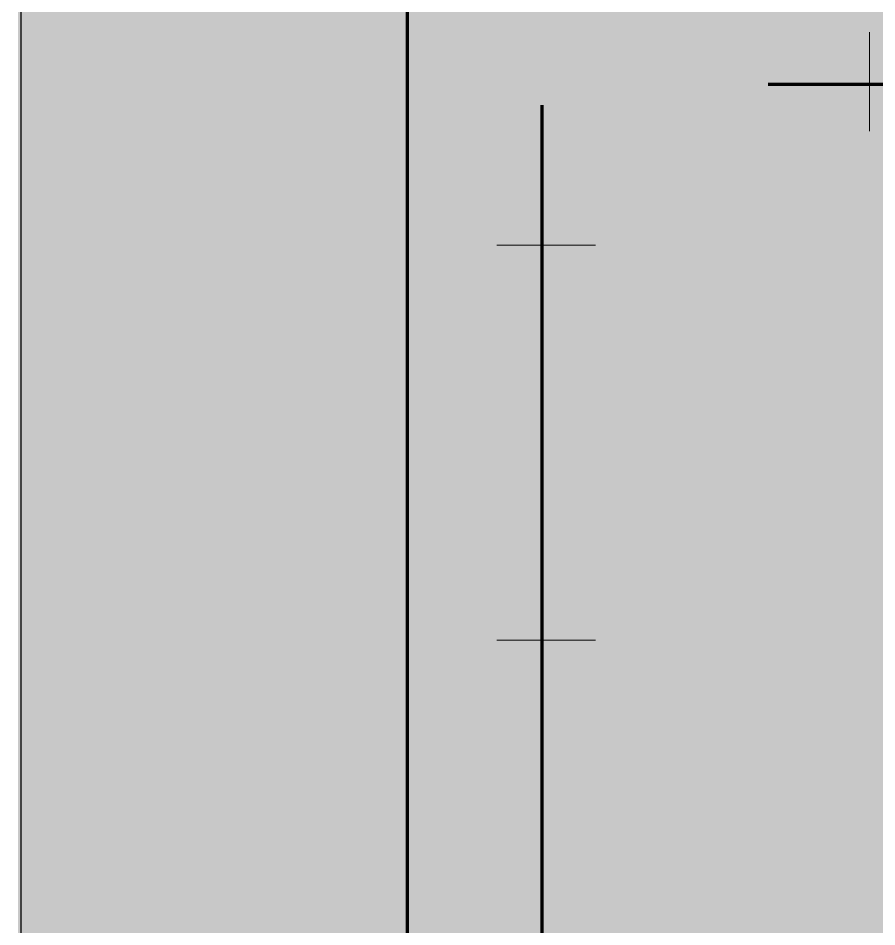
# Model space of a CAD drawing. Header units: millimetres. Extents: x 0 to 418, y 2 to 297.
# Drawn here: x -0.13 to 43.76, y 225.26 to 271.68 of the extents above; entities that cross this region are included whole.
import ezdxf
from ezdxf.xclip import XClip

# ---------------------------------------------------------------- set-up
doc = ezdxf.new("R2010")
doc.units = ezdxf.units.MM
doc.header["$MEASUREMENT"] = 0
doc.layers.get('0').update_dxf_attribs({"linetype": 'CONTINUOUS'})

# ---------------------------------------------------------------- blocks, each defined once
blk = doc.blocks.new('MF239C630')
at = {"color": 0, "linetype": 'Continuous', "lineweight": 100, "true_color": 0x000007}
blk.add_lwpolyline([(19.75, 292.471), (19.75, 8.188), (412.175, 8.188), (412.175, 292.471)], dxfattribs=at)

msp = doc.modelspace()

# ---------------------------------------------------------------- hatches: boundary and pattern name
at = {"true_color": 0xffffff}
for points in [[(-0.132, 297.01), (-0.132, 1.627), (417.7, 1.627), (417.7, 297.01)], [(-0.132, 297.01), (-0.132, 1.89), (417.7, 1.89), (417.7, 297.01)]]:
    msp.add_hatch(color=0, dxfattribs=at).paths.add_polyline_path(points)
at = {"true_color": 0x000007}
h = msp.add_hatch(color=0, dxfattribs=at)
h.paths.add_polyline_path([(27.233, 248.3), (28.861, 251.178), (29.321, 251.178), (29.798, 248.3), (29.42, 248.3), (29.288, 249.122), (28.121, 249.122), (27.644, 248.3)])
h.paths.add_polyline_path([(28.285, 249.418), (29.239, 249.418), (29.124, 250.142), (29.124, 250.142), (29.118, 250.179), (29.112, 250.215), (29.107, 250.25), (29.102, 250.285), (29.097, 250.319), (29.093, 250.352), (29.088, 250.385), (29.084, 250.417), (29.081, 250.449), (29.077, 250.48), (29.074, 250.511), (29.07, 250.541), (29.067, 250.57), (29.065, 250.599), (29.062, 250.628), (29.059, 250.656), (29.057, 250.684), (29.055, 250.711), (29.052, 250.738), (29.05, 250.764), (29.048, 250.79), (29.046, 250.816), (29.044, 250.841), (29.042, 250.866), (29.042, 250.866), (29.033, 250.845), (29.025, 250.824), (29.016, 250.802), (29.006, 250.781), (28.996, 250.759), (28.986, 250.736), (28.976, 250.713), (28.966, 250.69), (28.955, 250.667), (28.944, 250.643), (28.932, 250.619), (28.92, 250.594), (28.908, 250.569), (28.896, 250.544), (28.884, 250.519), (28.871, 250.493), (28.858, 250.467), (28.845, 250.44), (28.832, 250.413), (28.818, 250.386), (28.804, 250.358), (28.791, 250.33), (28.776, 250.302), (28.762, 250.274), (28.285, 249.418), (28.762, 250.274)])
h = msp.add_hatch(color=0, dxfattribs=at)
h.paths.add_polyline_path([(27.479, 228.353), (28.088, 231.247), (28.992, 231.247), (28.992, 231.247), (29.011, 231.247), (29.029, 231.247), (29.047, 231.246), (29.065, 231.246), (29.082, 231.245), (29.1, 231.244), (29.117, 231.243), (29.134, 231.242), (29.15, 231.241), (29.166, 231.239), (29.182, 231.238), (29.198, 231.237), (29.213, 231.235), (29.228, 231.233), (29.243, 231.232), (29.257, 231.23), (29.27, 231.228), (29.284, 231.226), (29.297, 231.224), (29.309, 231.222), (29.321, 231.22), (29.333, 231.218), (29.344, 231.216), (29.354, 231.214), (29.369, 231.212), (29.383, 231.21), (29.397, 231.207), (29.412, 231.204), (29.426, 231.201), (29.44, 231.198), (29.454, 231.195), (29.468, 231.191), (29.482, 231.188), (29.496, 231.184), (29.509, 231.179), (29.523, 231.175), (29.536, 231.17), (29.549, 231.165), (29.562, 231.16), (29.575, 231.154), (29.587, 231.148), (29.599, 231.142), (29.611, 231.136), (29.623, 231.129), (29.634, 231.122), (29.645, 231.115), (29.656, 231.107), (29.667, 231.099), (29.679, 231.093), (29.691, 231.086), (29.702, 231.079), (29.713, 231.072), (29.724, 231.064), (29.735, 231.056), (29.745, 231.048), (29.755, 231.039), (29.765, 231.03), (29.774, 231.021), (29.783, 231.012), (29.792, 231.002), (29.801, 230.992), (29.809, 230.982), (29.817, 230.972), (29.825, 230.961), (29.833, 230.95), (29.84, 230.939), (29.847, 230.928), (29.854, 230.917), (29.861, 230.905), (29.868, 230.893), (29.874, 230.881), (29.88, 230.869), (29.886, 230.856), (29.892, 230.844), (29.897, 230.832), (29.902, 230.819), (29.907, 230.807), (29.911, 230.794), (29.916, 230.782), (29.919, 230.769), (29.923, 230.757), (29.926, 230.744), (29.929, 230.731), (29.932, 230.719), (29.934, 230.706), (29.936, 230.693), (29.938, 230.68), (29.94, 230.666), (29.942, 230.653), (29.943, 230.64), (29.944, 230.626), (29.945, 230.612), (29.945, 230.599), (29.946, 230.585), (29.946, 230.57), (29.946, 230.556), (29.946, 230.536), (29.945, 230.516), (29.945, 230.496), (29.943, 230.477), (29.942, 230.457), (29.939, 230.438), (29.937, 230.42), (29.934, 230.401), (29.931, 230.383), (29.927, 230.365), (29.922, 230.348), (29.917, 230.33), (29.912, 230.313), (29.906, 230.295), (29.9, 230.278), (29.893, 230.261), (29.885, 230.245), (29.877, 230.228), (29.868, 230.211), (29.859, 230.195), (29.849, 230.178), (29.838, 230.162), (29.827, 230.145), (29.815, 230.129), (29.804, 230.114), (29.793, 230.1), (29.781, 230.086), (29.769, 230.072), (29.757, 230.059), (29.744, 230.046), (29.73, 230.032), (29.716, 230.02), (29.701, 230.007), (29.686, 229.994), (29.67, 229.982), (29.654, 229.97), (29.638, 229.959), (29.62, 229.947), (29.603, 229.936), (29.584, 229.925), (29.566, 229.915), (29.546, 229.904), (29.527, 229.894), (29.506, 229.885), (29.485, 229.875), (29.464, 229.866), (29.442, 229.857), (29.42, 229.849), (29.44, 229.843), (29.46, 229.836), (29.479, 229.83), (29.498, 229.823), (29.516, 229.816), (29.534, 229.808), (29.551, 229.801), (29.568, 229.793), (29.584, 229.785), (29.6, 229.776), (29.615, 229.768), (29.63, 229.759), (29.644, 229.749), (29.657, 229.739), (29.67, 229.729), (29.683, 229.719), (29.695, 229.708), (29.707, 229.696), (29.718, 229.685), (29.728, 229.672), (29.738, 229.66), (29.748, 229.647), (29.757, 229.633), (29.765, 229.619), (29.765, 229.619), (29.775, 229.606), (29.785, 229.594), (29.794, 229.581), (29.802, 229.568), (29.81, 229.555), (29.818, 229.541), (29.825, 229.528), (29.832, 229.514), (29.838, 229.5), (29.844, 229.486), (29.849, 229.471), (29.854, 229.456), (29.858, 229.441), (29.862, 229.426), (29.866, 229.411), (29.869, 229.395), (29.872, 229.379), (29.874, 229.362), (29.876, 229.345), (29.878, 229.328), (29.879, 229.311), (29.88, 229.293), (29.88, 229.275), (29.88, 229.257), (29.88, 229.238), (29.88, 229.22), (29.879, 229.201), (29.877, 229.182), (29.876, 229.163), (29.874, 229.144), (29.871, 229.125), (29.868, 229.105), (29.865, 229.086), (29.861, 229.067), (29.856, 229.048), (29.852, 229.029), (29.846, 229.01), (29.84, 228.991), (29.834, 228.972), (29.827, 228.954), (29.819, 228.935), (29.811, 228.917), (29.802, 228.899), (29.793, 228.881), (29.783, 228.864), (29.772, 228.847), (29.761, 228.83), (29.749, 228.813), (29.738, 228.795), (29.727, 228.777), (29.716, 228.759), (29.704, 228.742), (29.691, 228.725), (29.678, 228.708), (29.665, 228.692), (29.651, 228.676), (29.637, 228.66), (29.623, 228.645), (29.608, 228.63), (29.593, 228.616), (29.577, 228.601), (29.561, 228.588), (29.545, 228.574), (29.528, 228.561), (29.512, 228.548), (29.494, 228.536), (29.477, 228.523), (29.46, 228.512), (29.442, 228.5), (29.424, 228.489), (29.405, 228.478), (29.387, 228.468), (29.368, 228.458), (29.35, 228.448), (29.331, 228.439), (29.312, 228.431), (29.292, 228.423), (29.273, 228.415), (29.253, 228.408), (29.233, 228.401), (29.213, 228.395), (29.192, 228.389), (29.172, 228.384), (29.151, 228.379), (29.129, 228.375), (29.108, 228.371), (29.086, 228.367), (29.064, 228.364), (29.042, 228.361), (29.019, 228.359), (28.996, 228.357), (28.973, 228.355), (28.95, 228.354), (28.926, 228.353), (28.902, 228.353), (28.877, 228.353), (27.479, 228.353), (28.877, 228.353)])
h.paths.add_polyline_path([(28.219, 229.997), (28.811, 229.997), (28.811, 229.997), (28.846, 229.997), (28.88, 229.998), (28.912, 229.999), (28.944, 230.001), (28.975, 230.003), (29.006, 230.006), (29.035, 230.01), (29.064, 230.013), (29.091, 230.018), (29.118, 230.023), (29.144, 230.028), (29.169, 230.034), (29.193, 230.04), (29.217, 230.047), (29.239, 230.055), (29.261, 230.063), (29.282, 230.071), (29.302, 230.08), (29.321, 230.09), (29.339, 230.1), (29.356, 230.11), (29.373, 230.121), (29.389, 230.133), (29.403, 230.145), (29.403, 230.145), (29.419, 230.156), (29.435, 230.167), (29.449, 230.178), (29.463, 230.19), (29.475, 230.203), (29.487, 230.216), (29.498, 230.229), (29.509, 230.243), (29.519, 230.257), (29.527, 230.272), (29.536, 230.288), (29.543, 230.303), (29.55, 230.319), (29.556, 230.336), (29.562, 230.353), (29.567, 230.37), (29.571, 230.388), (29.575, 230.406), (29.578, 230.425), (29.58, 230.444), (29.582, 230.463), (29.583, 230.483), (29.584, 230.503), (29.584, 230.523), (29.584, 230.534), (29.584, 230.544), (29.584, 230.554), (29.583, 230.564), (29.582, 230.574), (29.581, 230.584), (29.58, 230.594), (29.579, 230.604), (29.577, 230.614), (29.576, 230.624), (29.574, 230.633), (29.572, 230.643), (29.57, 230.652), (29.568, 230.661), (29.565, 230.669), (29.562, 230.678), (29.56, 230.686), (29.557, 230.694), (29.553, 230.702), (29.55, 230.71), (29.547, 230.717), (29.543, 230.724), (29.539, 230.731), (29.535, 230.737), (29.531, 230.745), (29.526, 230.753), (29.522, 230.76), (29.517, 230.767), (29.512, 230.774), (29.507, 230.781), (29.502, 230.787), (29.497, 230.793), (29.491, 230.799), (29.485, 230.805), (29.479, 230.81), (29.473, 230.815), (29.467, 230.82), (29.461, 230.825), (29.454, 230.83), (29.447, 230.835), (29.44, 230.839), (29.433, 230.843), (29.426, 230.848), (29.419, 230.852), (29.411, 230.856), (29.403, 230.86), (29.395, 230.865), (29.387, 230.869), (29.379, 230.873), (29.37, 230.876), (29.36, 230.879), (29.35, 230.882), (29.339, 230.885), (29.328, 230.888), (29.316, 230.89), (29.304, 230.892), (29.291, 230.893), (29.278, 230.895), (29.264, 230.896), (29.249, 230.897), (29.234, 230.898), (29.218, 230.899), (29.202, 230.9), (29.185, 230.9), (29.167, 230.901), (29.149, 230.901), (29.13, 230.901), (29.11, 230.901), (29.09, 230.901), (29.069, 230.901), (29.048, 230.902), (29.025, 230.902), (28.4, 230.902), (28.219, 229.997), (28.4, 230.902)])
h.paths.add_polyline_path([(27.94, 228.681), (28.598, 228.681), (28.598, 228.681), (28.62, 228.681), (28.642, 228.681), (28.662, 228.681), (28.683, 228.682), (28.702, 228.682), (28.721, 228.682), (28.739, 228.682), (28.757, 228.682), (28.773, 228.682), (28.79, 228.683), (28.805, 228.683), (28.82, 228.684), (28.834, 228.684), (28.847, 228.685), (28.86, 228.685), (28.872, 228.686), (28.883, 228.687), (28.894, 228.688), (28.904, 228.69), (28.913, 228.691), (28.921, 228.692), (28.929, 228.694), (28.937, 228.696), (28.943, 228.698), (28.943, 228.698), (28.959, 228.7), (28.975, 228.702), (28.991, 228.705), (29.006, 228.707), (29.021, 228.71), (29.036, 228.713), (29.05, 228.716), (29.064, 228.72), (29.078, 228.723), (29.092, 228.727), (29.105, 228.731), (29.118, 228.735), (29.13, 228.739), (29.143, 228.743), (29.155, 228.748), (29.167, 228.753), (29.179, 228.758), (29.19, 228.763), (29.202, 228.768), (29.213, 228.773), (29.224, 228.779), (29.235, 228.785), (29.245, 228.79), (29.255, 228.797), (29.264, 228.803), (29.272, 228.809), (29.28, 228.816), (29.288, 228.823), (29.296, 228.83), (29.305, 228.837), (29.313, 228.844), (29.321, 228.851), (29.329, 228.859), (29.337, 228.867), (29.344, 228.875), (29.352, 228.883), (29.36, 228.891), (29.367, 228.9), (29.375, 228.908), (29.382, 228.917), (29.389, 228.926), (29.397, 228.935), (29.404, 228.945), (29.41, 228.954), (29.417, 228.964), (29.424, 228.974), (29.43, 228.984), (29.436, 228.994), (29.44, 229.004), (29.444, 229.015), (29.448, 229.025), (29.451, 229.036), (29.455, 229.047), (29.458, 229.058), (29.461, 229.069), (29.464, 229.08), (29.466, 229.092), (29.469, 229.103), (29.471, 229.114), (29.473, 229.125), (29.475, 229.137), (29.477, 229.148), (29.479, 229.159), (29.48, 229.171), (29.482, 229.182), (29.483, 229.193), (29.484, 229.204), (29.484, 229.215), (29.485, 229.225), (29.485, 229.236), (29.486, 229.247), (29.486, 229.257), (29.486, 229.273), (29.485, 229.29), (29.484, 229.306), (29.483, 229.321), (29.481, 229.337), (29.479, 229.352), (29.477, 229.367), (29.474, 229.382), (29.471, 229.396), (29.467, 229.411), (29.463, 229.424), (29.459, 229.438), (29.454, 229.451), (29.449, 229.464), (29.443, 229.476), (29.437, 229.488), (29.43, 229.5), (29.423, 229.511), (29.416, 229.522), (29.408, 229.533), (29.399, 229.543), (29.39, 229.552), (29.381, 229.561), (29.371, 229.569), (29.36, 229.578), (29.348, 229.585), (29.336, 229.593), (29.323, 229.6), (29.308, 229.606), (29.294, 229.613), (29.278, 229.619), (29.261, 229.624), (29.243, 229.63), (29.225, 229.635), (29.206, 229.639), (29.186, 229.643), (29.165, 229.647), (29.143, 229.651), (29.12, 229.654), (29.097, 229.657), (29.072, 229.66), (29.047, 229.662), (29.021, 229.664), (28.994, 229.665), (28.966, 229.667), (28.937, 229.667), (28.908, 229.668), (28.877, 229.668), (28.877, 229.668), (28.154, 229.668), (27.94, 228.681), (28.154, 229.668)])

# ---------------------------------------------------------------- linework, layer by layer
at = {"color": 0, "linetype": 'Continuous', "lineweight": 20, "true_color": 0x000007}
for points in [[(43.382, 270.961), (43.382, 265.913), (43.382, 265.913)], [(24.338, 260.091), (29.387, 260.091), (29.387, 260.091)], [(24.338, 239.897), (29.387, 239.897), (29.387, 239.897)]]:
    msp.add_lwpolyline(points, dxfattribs=at)
at = {"color": 0, "linetype": 'Continuous', "lineweight": 100, "true_color": 0x000007}
for points in [[(38.201, 268.314), (199.789, 268.314), (199.789, 268.314)], [(38.201, 268.314), (199.789, 268.314), (199.789, 268.314)], [(26.641, 267.228), (26.641, 38.496), (26.641, 38.496)]]:
    msp.add_lwpolyline(points, dxfattribs=at)

# ---------------------------------------------------------------- block references
at = {"color": 0, "true_color": 0xffffff}
ref = msp.add_blockref('MF239C630', (0, 0), dxfattribs=at)
XClip(ref).set_block_clipping_path([(0, 1.7912147777), (417.8319348779, 297.01)])

doc.saveas('drawing.dxf')
